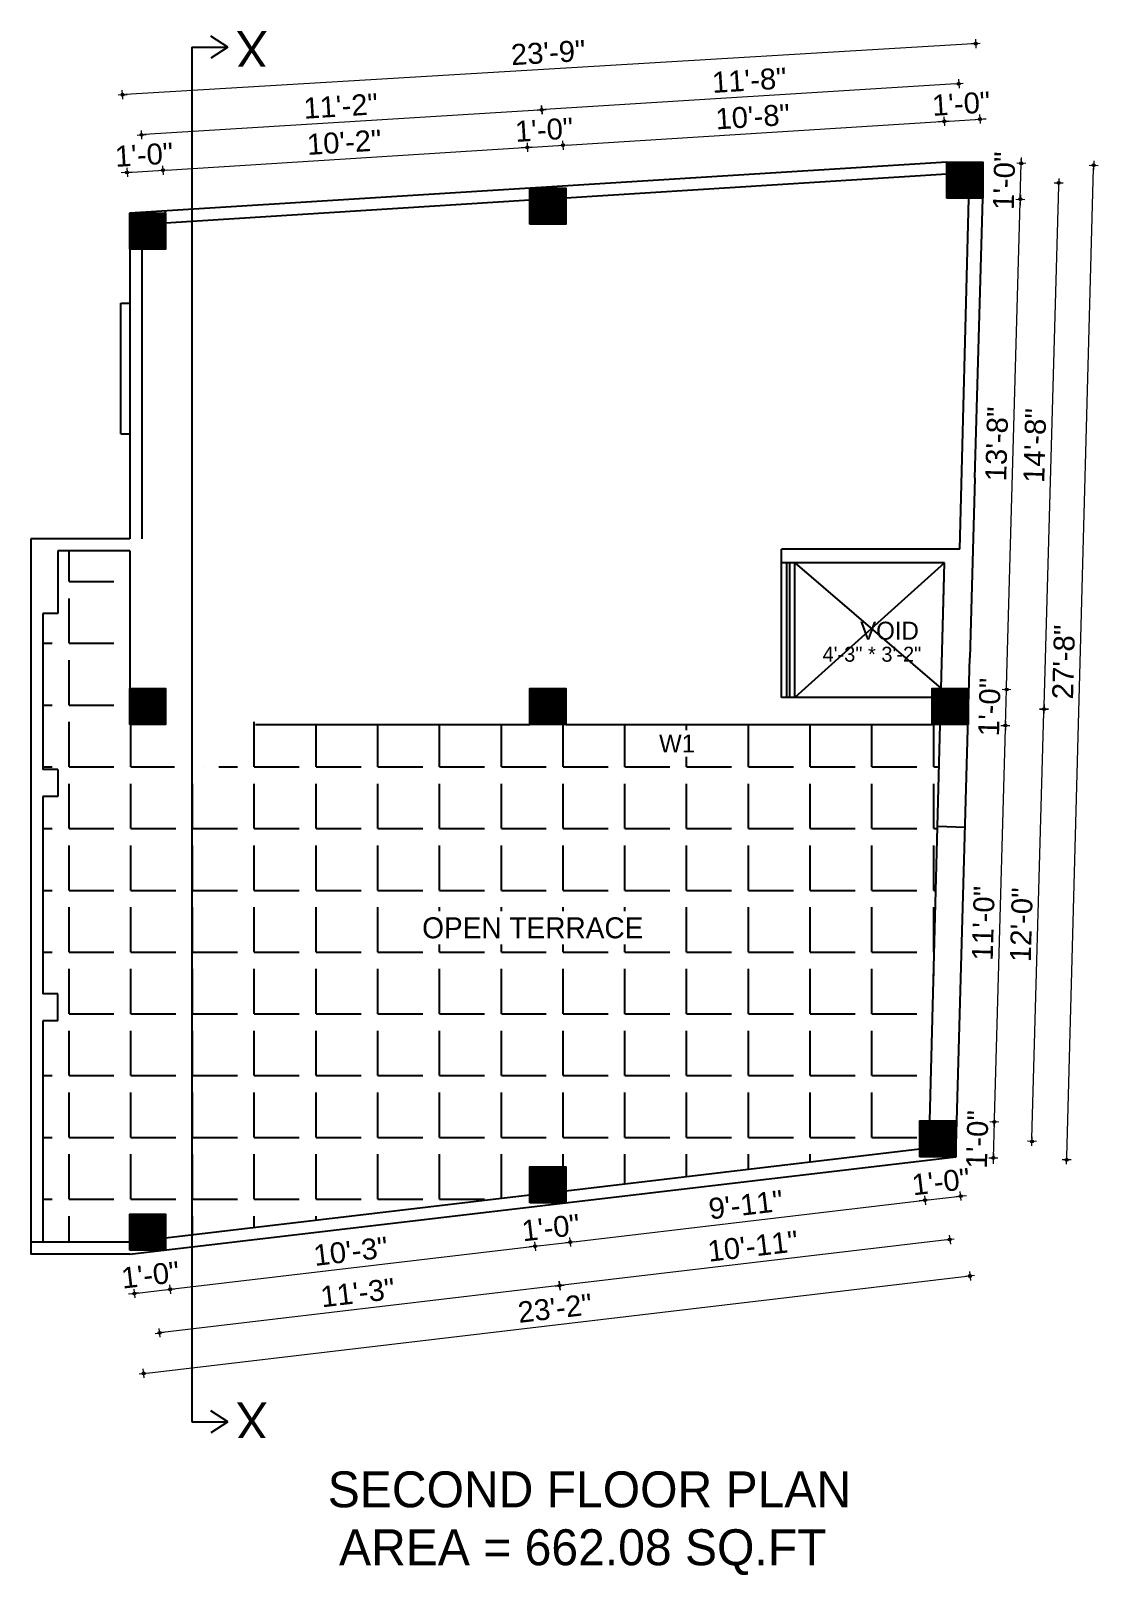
# Model space of a CAD drawing. Header units: inches. Extents: x 10143 to 23587, y -150 to 2442.
# Drawn here: x 23231 to 23587, y 1421 to 1937 of the extents above; entities that cross this region are included whole.
import ezdxf
from ezdxf.enums import TextEntityAlignment as Align

# ---------------------------------------------------------------- set-up
doc = ezdxf.new("R2010")
doc.units = ezdxf.units.IN
doc.header["$LTSCALE"] = 0.5
doc.header["$MEASUREMENT"] = 0
doc.header["$PDMODE"] = 66
for name, color, linetype, lineweight in [('DW TEXT', 92, 'Continuous', 15), ('hatch', 9, 'Continuous', 0), ('Toilet', 7, 'Continuous', 25)]:
    doc.layers.add(name, color=color, linetype=linetype, lineweight=lineweight)
doc.styles.add('CEN', font='GOTHIC.TTF')
doc.styles.get("Standard").update_dxf_attribs({"font": 'arial.ttf'})
doc.dimstyles.new('S8', dxfattribs={"dimtxt": 5, "dimasz": 1, "dimexe": 6, "dimexo": 18, "dimgap": 1.9375, "dimtad": 1, "dimdec": 0, "dimzin": 3, "dimdsep": 46, "dimlunit": 4, "dimtxsty": 'Standard', "dimblk": 'dot 2', "dimcen": 12, "dimse1": 1, "dimse2": 1, "dimclrd": 1, "dimclre": 1, "dimclrt": 256, "dimadec": 0, "dimazin": 0, "dimtfac": 0.75, "dimtdec": 0, "dimtix": 1, "dimtmove": 1, "dimatfit": 3, "dimldrblk": 'DOT', "dimfxl": 1, "dimtolj": 1, "dimtzin": 0, "dimlwd": 9, "dimlwe": 9, "dimarcsym": 0})
pattern_1 = [(135, (23522.70094, -1856.22724), (-0.0883883476, -0.0883883476), [])]

# ---------------------------------------------------------------- blocks, each defined once
blk = doc.blocks.new('dot1')
at = {"layer": 'hatch'}
h = blk.add_hatch(color=256, dxfattribs=at)
edge = h.paths.add_edge_path()
edge.add_arc((0, 0), 1, 0, 360)
for p, q in [((3, 0), (-3, 0)), ((0, 3), (0, -3))]:
    blk.add_line(p, q, dxfattribs=at)
blk.add_circle((0, 0), 1, dxfattribs=at)
blk = doc.blocks.new('dot 2')
at = {"layer": 'hatch', "xscale": 0.5, "yscale": 0.5, "zscale": 0.5}
blk.add_blockref('dot1', (0, 0), dxfattribs=at)
blk = doc.blocks.new('*D1619')
at = {"layer": 'Defpoints', "color": 0, "transparency": 16777216}
for p in [(23263.85, 1528.5), (23275.85, 1529.92), (23277.4, 1516.8)]:
    blk.add_point(p, dxfattribs=at)
at = {"layer": 'Toilet', "color": 1, "lineweight": 9, "transparency": 16777216}
for p, q in [((23265.4, 1515.39), (23277.4, 1516.8)), ((23278.39, 1516.92), (23279.38, 1517.04)), ((23264.41, 1515.27), (23263.41, 1515.15))]:
    blk.add_line(p, q, dxfattribs=at)
for p, rotation in [((23265.4, 1515.39), 6.727351048226113), ((23277.4, 1516.8), 186.7273510482261)]:
    blk.add_blockref('dot 2', p, dxfattribs=dict(at, rotation=rotation))
at = {"layer": 'Toilet', "transparency": 16777216, "insert": (23270.75, 1521.57), "char_height": 7, "attachment_point": 5, "rotation": 6.7274}
blk.add_mtext('\\A1;1\'-0"', dxfattribs=at)
blk = doc.blocks.new('_Dot')
at = {"color": 0, "linetype": 'ByBlock', "lineweight": -2}
blk.add_line((-0.5, 0), (-1, 0), dxfattribs=at)
at = {"color": 0, "linetype": 'ByBlock', "const_width": 0.5}
blk.add_lwpolyline([(-0.25, 0, 1), (0.25, 0, 1)], format="xyb", close=True, dxfattribs=at)
blk = doc.blocks.new('*D1620')
at = {"layer": 'Defpoints', "color": 0, "transparency": 16777216}
for p in [(23397.47, 1545.68), (23275.85, 1529.92), (23399.19, 1531.17)]:
    blk.add_point(p, dxfattribs=at)
at = {"layer": 'Toilet', "color": 1, "lineweight": 9, "transparency": 16777216}
blk.add_line((23278.39, 1516.92), (23398.19, 1531.05), dxfattribs=at)
for p, rotation in [((23399.19, 1531.17), 6.727351048253669), ((23277.4, 1516.8), 186.7273510482536)]:
    blk.add_blockref('dot 2', p, dxfattribs=dict(at, rotation=rotation))
at = {"layer": 'Toilet', "transparency": 16777216, "insert": (23337.65, 1529.46), "char_height": 7, "attachment_point": 5, "rotation": 6.7274}
blk.add_mtext('\\A1;10\'-3"', dxfattribs=at)
blk = doc.blocks.new('*D1621')
at = {"layer": 'Defpoints', "color": 0, "transparency": 16777216}
for p in [(23397.47, 1545.68), (23409.47, 1545.68), (23411.02, 1532.56)]:
    blk.add_point(p, dxfattribs=at)
at = {"layer": 'Toilet', "color": 1, "lineweight": 9, "transparency": 16777216}
for p, q in [((23399.19, 1531.17), (23411.02, 1532.56)), ((23412.01, 1532.68), (23413.01, 1532.8)), ((23398.19, 1531.05), (23397.2, 1530.93))]:
    blk.add_line(p, q, dxfattribs=at)
for p, rotation in [((23399.19, 1531.17), 6.727351048253691), ((23411.02, 1532.56), 186.7273510482536)]:
    blk.add_blockref('dot 2', p, dxfattribs=dict(at, rotation=rotation))
at = {"layer": 'Toilet', "transparency": 16777216, "insert": (23404.46, 1537.34), "char_height": 7, "attachment_point": 5, "rotation": 6.7274}
blk.add_mtext('\\A1;1\'-0"', dxfattribs=at)
blk = doc.blocks.new('*D1622')
at = {"layer": 'Defpoints', "color": 0, "transparency": 16777216}
for p in [(23527.75, 1561.05), (23409.47, 1545.68), (23529.46, 1546.54)]:
    blk.add_point(p, dxfattribs=at)
at = {"layer": 'Toilet', "color": 1, "lineweight": 9, "transparency": 16777216}
blk.add_line((23412.01, 1532.68), (23528.47, 1546.42), dxfattribs=at)
for p, rotation in [((23529.46, 1546.54), 6.727351048253669), ((23411.02, 1532.56), 186.7273510482536)]:
    blk.add_blockref('dot 2', p, dxfattribs=dict(at, rotation=rotation))
at = {"layer": 'Toilet', "transparency": 16777216, "insert": (23469.6, 1545.02), "char_height": 7, "attachment_point": 5, "rotation": 6.7274}
blk.add_mtext('\\A1;9\'-11"', dxfattribs=at)
blk = doc.blocks.new('*D1623')
at = {"layer": 'Defpoints', "color": 0, "transparency": 16777216}
for p in [(23527.75, 1561.05), (23539.75, 1561.05), (23541.3, 1547.93)]:
    blk.add_point(p, dxfattribs=at)
at = {"layer": 'Toilet', "color": 1, "lineweight": 9, "transparency": 16777216}
for p, q in [((23529.46, 1546.54), (23541.3, 1547.93)), ((23542.29, 1548.05), (23543.29, 1548.17)), ((23528.47, 1546.42), (23527.48, 1546.3))]:
    blk.add_line(p, q, dxfattribs=at)
for p, rotation in [((23529.46, 1546.54), 6.727351048253691), ((23541.3, 1547.93), 186.7273510482536)]:
    blk.add_blockref('dot 2', p, dxfattribs=dict(at, rotation=rotation))
at = {"layer": 'Toilet', "transparency": 16777216, "insert": (23534.74, 1552.71), "char_height": 7, "attachment_point": 5, "rotation": 6.7274}
blk.add_mtext('\\A1;1\'-0"', dxfattribs=at)
blk = doc.blocks.new('*D1624')
at = {"layer": 'Defpoints', "color": 0, "transparency": 16777216}
for p in [(23533.75, 1567.05), (23403.47, 1551.68), (23407.44, 1518.04)]:
    blk.add_point(p, dxfattribs=at)
at = {"layer": 'Toilet', "color": 1, "lineweight": 9, "transparency": 16777216}
blk.add_line((23536.73, 1533.29), (23408.44, 1518.15), dxfattribs=at)
for p, rotation in [((23537.72, 1533.4), 6.727351048225874), ((23407.44, 1518.04), 186.7273510482259)]:
    blk.add_blockref('dot 2', p, dxfattribs=dict(at, rotation=rotation))
at = {"layer": 'Toilet', "transparency": 16777216, "insert": (23471.94, 1531.19), "char_height": 7, "attachment_point": 5, "rotation": 6.7274}
blk.add_mtext('\\A1;10\'-11"', dxfattribs=at)
blk = doc.blocks.new('*D1625')
at = {"layer": 'Defpoints', "color": 0, "transparency": 16777216}
for p in [(23403.47, 1551.68), (23269.85, 1535.92), (23273.82, 1502.27)]:
    blk.add_point(p, dxfattribs=at)
at = {"layer": 'Toilet', "color": 1, "lineweight": 9, "transparency": 16777216}
blk.add_line((23406.45, 1517.92), (23274.81, 1502.39), dxfattribs=at)
for p, rotation in [((23407.44, 1518.04), 6.727351048253691), ((23273.82, 1502.27), 186.7273510482537)]:
    blk.add_blockref('dot 2', p, dxfattribs=dict(at, rotation=rotation))
at = {"layer": 'Toilet', "transparency": 16777216, "insert": (23339.99, 1515.63), "char_height": 7, "attachment_point": 5, "rotation": 6.7274}
blk.add_mtext('\\A1;11\'-3"', dxfattribs=at)
blk = doc.blocks.new('*D1626')
at = {"layer": 'Defpoints', "color": 0, "transparency": 16777216}
for p in [(23539.75, 1561.05), (23263.85, 1528.5), (23544.45, 1521.25)]:
    blk.add_point(p, dxfattribs=at)
at = {"layer": 'Toilet', "color": 1, "lineweight": 9, "transparency": 16777216}
blk.add_line((23269.54, 1488.82), (23543.45, 1521.13), dxfattribs=at)
for p, rotation in [((23544.45, 1521.25), 6.727351048225743), ((23268.55, 1488.7), 186.7273510482257)]:
    blk.add_blockref('dot 2', p, dxfattribs=dict(at, rotation=rotation))
at = {"layer": 'Toilet', "transparency": 16777216, "insert": (23405.85, 1510.45), "char_height": 7, "attachment_point": 5, "rotation": 6.7274}
blk.add_mtext('\\A1;23\'-2"', dxfattribs=at)
blk = doc.blocks.new('*D1627')
at = {"layer": 'Defpoints', "color": 0, "transparency": 16777216}
for p in [(23537.8, 1711.41), (23569.18, 1710.53), (23533.75, 1567.05)]:
    blk.add_point(p, dxfattribs=at)
at = {"layer": 'Toilet', "color": 1, "lineweight": 9, "transparency": 16777216}
blk.add_line((23565.16, 1567.17), (23569.15, 1709.53), dxfattribs=at)
for p, rotation in [((23569.18, 1710.53), 88.39404783827474), ((23565.13, 1566.17), 268.3940478382747)]:
    blk.add_blockref('dot 2', p, dxfattribs=dict(at, rotation=rotation))
at = {"layer": 'Toilet', "transparency": 16777216, "insert": (23561.65, 1638.5), "char_height": 7, "attachment_point": 5, "rotation": 88.394}
blk.add_mtext('\\A1;12\'-0"', dxfattribs=at)
blk = doc.blocks.new('*D1628')
at = {"layer": 'Defpoints', "color": 0, "transparency": 16777216}
for p in [(23542.73, 1887.14), (23574.11, 1886.26), (23537.8, 1711.41)]:
    blk.add_point(p, dxfattribs=at)
at = {"layer": 'Toilet', "color": 1, "lineweight": 9, "transparency": 16777216}
blk.add_line((23569.21, 1711.53), (23574.08, 1885.26), dxfattribs=at)
for p, rotation in [((23574.11, 1886.26), 88.3940478382136), ((23569.18, 1710.53), 268.3940478382136)]:
    blk.add_blockref('dot 2', p, dxfattribs=dict(at, rotation=rotation))
at = {"layer": 'Toilet', "transparency": 16777216, "insert": (23566.14, 1798.55), "char_height": 7, "attachment_point": 5, "rotation": 88.394}
blk.add_mtext('\\A1;14\'-8"', dxfattribs=at)
blk = doc.blocks.new('*D1618')
at = {"layer": 'Defpoints', "color": 0, "transparency": 16777216}
for p in [(23540.09, 1573.05), (23552.6, 1572.69), (23539.75, 1561.05)]:
    blk.add_point(p, dxfattribs=at)
at = {"layer": 'Toilet', "color": 1, "lineweight": 9, "transparency": 16777216}
for p, q in [((23552.63, 1573.69), (23552.65, 1574.69)), ((23552.26, 1560.69), (23552.6, 1572.69)), ((23552.23, 1559.69), (23552.21, 1558.7))]:
    blk.add_line(p, q, dxfattribs=at)
for p, rotation in [((23552.6, 1572.69), 268.3940478382726), ((23552.26, 1560.69), 88.39404783827257)]:
    blk.add_blockref('dot 2', p, dxfattribs=dict(at, rotation=rotation))
at = {"layer": 'Toilet', "transparency": 16777216, "insert": (23546.92, 1566.85), "char_height": 7, "attachment_point": 5, "rotation": 88.394}
blk.add_mtext('\\A1;1\'-0"', dxfattribs=at)
blk = doc.blocks.new('*D1629')
at = {"layer": 'Defpoints', "color": 0, "transparency": 16777216}
for p in [(23543.8, 1705.41), (23556.31, 1705.06), (23540.09, 1573.05)]:
    blk.add_point(p, dxfattribs=at)
at = {"layer": 'Toilet', "color": 1, "lineweight": 9, "transparency": 16777216}
blk.add_line((23552.63, 1573.69), (23556.28, 1704.06), dxfattribs=at)
for p, rotation in [((23556.31, 1705.06), 88.3940478382136), ((23552.6, 1572.69), 268.3940478382136)]:
    blk.add_blockref('dot 2', p, dxfattribs=dict(at, rotation=rotation))
at = {"layer": 'Toilet', "transparency": 16777216, "insert": (23548.94, 1639.03), "char_height": 7, "attachment_point": 5, "rotation": 88.394}
blk.add_mtext('\\A1;11\'-0"', dxfattribs=at)
blk = doc.blocks.new('*D1630')
at = {"layer": 'Defpoints', "color": 0, "transparency": 16777216}
for p in [(23543.8, 1717.41), (23556.65, 1717.05), (23543.8, 1705.41)]:
    blk.add_point(p, dxfattribs=at)
at = {"layer": 'Toilet', "color": 1, "lineweight": 9, "transparency": 16777216}
for p, q in [((23556.67, 1718.05), (23556.7, 1719.05)), ((23556.31, 1705.06), (23556.65, 1717.05)), ((23556.28, 1704.06), (23556.25, 1703.06))]:
    blk.add_line(p, q, dxfattribs=at)
for p, rotation in [((23556.65, 1717.05), 268.3940478382136), ((23556.31, 1705.06), 88.39404783821358)]:
    blk.add_blockref('dot 2', p, dxfattribs=dict(at, rotation=rotation))
at = {"layer": 'Toilet', "transparency": 16777216, "insert": (23550.97, 1711.21), "char_height": 7, "attachment_point": 5, "rotation": 88.394}
blk.add_mtext('\\A1;1\'-0"', dxfattribs=at)
blk = doc.blocks.new('*D1631')
at = {"layer": 'Defpoints', "color": 0, "transparency": 16777216}
for p in [(23548.73, 1881.14), (23561.24, 1880.79), (23543.8, 1717.41)]:
    blk.add_point(p, dxfattribs=at)
at = {"layer": 'Toilet', "color": 1, "lineweight": 9, "transparency": 16777216}
blk.add_line((23556.67, 1718.05), (23561.21, 1879.79), dxfattribs=at)
for p, rotation in [((23561.24, 1880.79), 88.3940478382136), ((23556.65, 1717.05), 268.3940478382136)]:
    blk.add_blockref('dot 2', p, dxfattribs=dict(at, rotation=rotation))
at = {"layer": 'Toilet', "transparency": 16777216, "insert": (23553.43, 1799.07), "char_height": 7, "attachment_point": 5, "rotation": 88.394}
blk.add_mtext('\\A1;13\'-8"', dxfattribs=at)
blk = doc.blocks.new('*D1632')
at = {"layer": 'Defpoints', "color": 0, "transparency": 16777216}
for p in [(23548.73, 1893.14), (23561.57, 1892.78), (23548.73, 1881.14)]:
    blk.add_point(p, dxfattribs=at)
at = {"layer": 'Toilet', "color": 1, "lineweight": 9, "transparency": 16777216}
for p, q in [((23561.24, 1880.79), (23561.57, 1892.78)), ((23561.6, 1893.78), (23561.63, 1894.78)), ((23561.21, 1879.79), (23561.18, 1878.79))]:
    blk.add_line(p, q, dxfattribs=at)
for p, rotation in [((23561.57, 1892.78), 268.3940478382136), ((23561.24, 1880.79), 88.39404783821358)]:
    blk.add_blockref('dot 2', p, dxfattribs=dict(at, rotation=rotation))
at = {"layer": 'Toilet', "transparency": 16777216, "insert": (23555.89, 1886.94), "char_height": 7, "attachment_point": 5, "rotation": 88.394}
blk.add_mtext('\\A1;1\'-0"', dxfattribs=at)
blk = doc.blocks.new('*D1633')
at = {"layer": 'Defpoints', "color": 0, "transparency": 16777216}
for p in [(23548.73, 1893.14), (23585.74, 1892.14), (23539.75, 1561.05)]:
    blk.add_point(p, dxfattribs=at)
at = {"layer": 'Toilet', "color": 1, "lineweight": 9, "transparency": 16777216}
blk.add_line((23576.8, 1561.04), (23585.72, 1891.14), dxfattribs=at)
for p, rotation in [((23585.74, 1892.14), 88.45204859075596), ((23576.77, 1560.04), 268.452048590756)]:
    blk.add_blockref('dot 2', p, dxfattribs=dict(at, rotation=rotation))
at = {"layer": 'Toilet', "transparency": 16777216, "insert": (23575.75, 1726.24), "char_height": 7, "attachment_point": 5, "rotation": 88.452}
blk.add_mtext('\\A1;27\'-8"', dxfattribs=at)
blk = doc.blocks.new('*D1634')
at = {"layer": 'Defpoints', "color": 0, "transparency": 16777216}
for p in [(23275, 1890.49), (23263.85, 1876.09), (23275.85, 1876.84)]:
    blk.add_point(p, dxfattribs=at)
at = {"layer": 'Toilet', "color": 1, "lineweight": 9, "transparency": 16777216}
for p, q in [((23262, 1889.68), (23261, 1889.62)), ((23263, 1889.74), (23275, 1890.49)), ((23276, 1890.55), (23276.99, 1890.61))]:
    blk.add_line(p, q, dxfattribs=at)
for p, rotation in [((23263, 1889.74), 3.575827605927389), ((23275, 1890.49), 183.5758276059273)]:
    blk.add_blockref('dot 2', p, dxfattribs=dict(at, rotation=rotation))
at = {"layer": 'Toilet', "transparency": 16777216, "insert": (23268.66, 1895.62), "char_height": 7, "attachment_point": 5, "rotation": 3.5758}
blk.add_mtext('\\A1;1\'-0"', dxfattribs=at)
blk = doc.blocks.new('*D1635')
at = {"layer": 'Defpoints', "color": 0, "transparency": 16777216}
for p in [(23396.62, 1898.09), (23397.47, 1884.44), (23275.85, 1876.84)]:
    blk.add_point(p, dxfattribs=at)
at = {"layer": 'Toilet', "color": 1, "lineweight": 9, "transparency": 16777216}
blk.add_line((23276, 1890.55), (23395.62, 1898.03), dxfattribs=at)
for p, rotation in [((23396.62, 1898.09), 3.575827605925685), ((23275, 1890.49), 183.5758276059257)]:
    blk.add_blockref('dot 2', p, dxfattribs=dict(at, rotation=rotation))
at = {"layer": 'Toilet', "transparency": 16777216, "insert": (23335.47, 1899.79), "char_height": 7, "attachment_point": 5, "rotation": 3.5758}
blk.add_mtext('\\A1;10\'-2"', dxfattribs=at)
blk = doc.blocks.new('*D1636')
at = {"layer": 'Defpoints', "color": 0, "transparency": 16777216}
for p in [(23408.57, 1898.84), (23397.47, 1884.44), (23409.47, 1884.44)]:
    blk.add_point(p, dxfattribs=at)
at = {"layer": 'Toilet', "color": 1, "lineweight": 9, "transparency": 16777216}
for p, q in [((23395.62, 1898.03), (23394.62, 1897.97)), ((23396.62, 1898.09), (23408.57, 1898.84)), ((23409.57, 1898.9), (23410.57, 1898.96))]:
    blk.add_line(p, q, dxfattribs=at)
for p, rotation in [((23396.62, 1898.09), 3.57582760592571), ((23408.57, 1898.84), 183.5758276059257)]:
    blk.add_blockref('dot 2', p, dxfattribs=dict(at, rotation=rotation))
at = {"layer": 'Toilet', "transparency": 16777216, "insert": (23402.25, 1903.96), "char_height": 7, "attachment_point": 5, "rotation": 3.5758}
blk.add_mtext('\\A1;1\'-0"', dxfattribs=at)
blk = doc.blocks.new('*D1637')
at = {"layer": 'Defpoints', "color": 0, "transparency": 16777216}
for p in [(23535.87, 1906.79), (23536.73, 1893.14), (23409.47, 1884.44)]:
    blk.add_point(p, dxfattribs=at)
at = {"layer": 'Toilet', "color": 1, "lineweight": 9, "transparency": 16777216}
blk.add_line((23409.57, 1898.9), (23534.88, 1906.73), dxfattribs=at)
for p, rotation in [((23535.87, 1906.79), 3.575827605925685), ((23408.57, 1898.84), 183.5758276059257)]:
    blk.add_blockref('dot 2', p, dxfattribs=dict(at, rotation=rotation))
at = {"layer": 'Toilet', "transparency": 16777216, "insert": (23471.88, 1908.32), "char_height": 7, "attachment_point": 5, "rotation": 3.5758}
blk.add_mtext('\\A1;10\'-8"', dxfattribs=at)
blk = doc.blocks.new('*D1638')
at = {"layer": 'Defpoints', "color": 0, "transparency": 16777216}
for p in [(23547.83, 1907.54), (23536.73, 1893.14), (23548.73, 1893.14)]:
    blk.add_point(p, dxfattribs=at)
at = {"layer": 'Toilet', "color": 1, "lineweight": 9, "transparency": 16777216}
for p, q in [((23534.88, 1906.73), (23533.88, 1906.67)), ((23535.87, 1906.79), (23547.83, 1907.54)), ((23548.83, 1907.6), (23549.82, 1907.66))]:
    blk.add_line(p, q, dxfattribs=at)
for p, rotation in [((23535.87, 1906.79), 3.57582760592571), ((23547.83, 1907.54), 183.5758276059257)]:
    blk.add_blockref('dot 2', p, dxfattribs=dict(at, rotation=rotation))
at = {"layer": 'Toilet', "transparency": 16777216, "insert": (23541.51, 1912.67), "char_height": 7, "attachment_point": 5, "rotation": 3.5758}
blk.add_mtext('\\A1;1\'-0"', dxfattribs=at)
blk = doc.blocks.new('*D1639')
at = {"layer": 'Defpoints', "color": 0, "transparency": 16777216}
for p in [(23401.46, 1910.65), (23542.73, 1887.14), (23403.47, 1878.44)]:
    blk.add_point(p, dxfattribs=at)
at = {"layer": 'Toilet', "color": 1, "lineweight": 9, "transparency": 16777216}
blk.add_line((23539.72, 1919.29), (23402.46, 1910.71), dxfattribs=at)
for p, rotation in [((23540.71, 1919.35), 3.575843646370442), ((23401.46, 1910.65), 183.5758436463704)]:
    blk.add_blockref('dot 2', p, dxfattribs=dict(at, rotation=rotation))
at = {"layer": 'Toilet', "transparency": 16777216, "insert": (23470.74, 1920.5), "char_height": 7, "attachment_point": 5, "rotation": 3.5758}
blk.add_mtext('\\A1;11\'-8"', dxfattribs=at)
blk = doc.blocks.new('*D1640')
at = {"layer": 'Defpoints', "color": 0, "transparency": 16777216}
for p in [(23267.84, 1902.3), (23403.47, 1878.44), (23269.85, 1870.09)]:
    blk.add_point(p, dxfattribs=at)
at = {"layer": 'Toilet', "color": 1, "lineweight": 9, "transparency": 16777216}
blk.add_line((23400.46, 1910.59), (23268.84, 1902.36), dxfattribs=at)
for p, rotation in [((23401.46, 1910.65), 3.575843646351018), ((23267.84, 1902.3), 183.5758436463511)]:
    blk.add_blockref('dot 2', p, dxfattribs=dict(at, rotation=rotation))
at = {"layer": 'Toilet', "transparency": 16777216, "insert": (23334.31, 1911.92), "char_height": 7, "attachment_point": 5, "rotation": 3.5758}
blk.add_mtext('\\A1;11\'-2"', dxfattribs=at)
blk = doc.blocks.new('*D1641')
at = {"layer": 'Defpoints', "color": 0, "transparency": 16777216}
for p in [(23261.48, 1915.7), (23548.73, 1893.14), (23263.85, 1876.09)]:
    blk.add_point(p, dxfattribs=at)
at = {"layer": 'Toilet', "color": 1, "lineweight": 9, "transparency": 16777216}
blk.add_line((23545.36, 1932.69), (23262.48, 1915.76), dxfattribs=at)
for p, rotation in [((23546.36, 1932.75), 3.425574687814992), ((23261.48, 1915.7), 183.425574687815)]:
    blk.add_blockref('dot 2', p, dxfattribs=dict(at, rotation=rotation))
at = {"layer": 'Toilet', "transparency": 16777216, "insert": (23403.59, 1929.73), "char_height": 7, "attachment_point": 5, "rotation": 3.4256}
blk.add_mtext('\\A1;23\'-9"', dxfattribs=at)

msp = doc.modelspace()

# ---------------------------------------------------------------- hatches: boundary and pattern name
at = {"layer": 'Toilet'}
h = msp.add_hatch(dxfattribs=at)
h.set_pattern_fill('ANSI31', color=256, angle=90)
h.set_pattern_definition(pattern_1)
h.paths.add_polyline_path([(23536.73, 1893.14), (23536.73, 1881.14), (23548.73, 1881.14), (23548.73, 1893.14), (23536.73, 1893.14)])
h = msp.add_hatch(dxfattribs=at)
h.set_pattern_fill('ANSI31', color=256, angle=90)
h.set_pattern_definition(pattern_1)
h.paths.add_polyline_path([(23275.85, 1541.92), (23263.85, 1541.92), (23263.85, 1529.92), (23275.85, 1529.92)])
h.paths.add_polyline_path([(23275.85, 1717.41), (23263.85, 1717.41), (23263.85, 1705.41), (23275.85, 1705.41)])
h.paths.add_polyline_path([(23275.85, 1876.09), (23263.85, 1876.09), (23263.85, 1864.09), (23275.85, 1864.09)])
h.paths.add_polyline_path([(23409.47, 1884.44), (23397.47, 1884.44), (23397.47, 1872.44), (23409.47, 1872.44)])
h.paths.add_polyline_path([(23543.8, 1717.41), (23531.8, 1717.41), (23531.8, 1705.41), (23543.8, 1705.41)])
h.paths.add_polyline_path([(23527.75, 1561.05), (23539.75, 1561.05), (23539.75, 1573.05), (23527.75, 1573.05)])
h.paths.add_polyline_path([(23409.47, 1557.68), (23397.47, 1557.68), (23397.47, 1545.68), (23409.47, 1545.68)])
h.paths.add_polyline_path([(23397.47, 1705.41), (23409.47, 1705.41), (23409.47, 1717.41), (23397.47, 1717.41)])
h = msp.add_hatch(dxfattribs=at)
h.set_pattern_fill('ANGLE', color=256, scale=75)
h.set_pattern_definition([(0, (597.33, 0), (0, 20.625), [15, -5.625]), (90, (597.33, 0), (-20.625, 1e-15), [15, -5.625])])
edge = h.paths.add_edge_path()
edge.add_line((23534.53, 1705.41), (23531.8, 1705.41))
edge.add_line((23531.8, 1705.41), (23409.47, 1705.41))
edge.add_line((23409.47, 1705.41), (23397.47, 1705.41))
edge.add_line((23397.47, 1705.41), (23305.85, 1705.41))
edge.add_line((23305.85, 1705.41), (23305.85, 1708.67))
edge.add_line((23305.85, 1708.67), (23302.85, 1708.67))
edge.add_arc((23276.12, 1711.72), 26.9, 288.3826, 353.4705, ccw=False)
edge.add_line((23284.61, 1686.19), (23284.61, 1534.98))
edge.add_line((23284.61, 1534.98), (23397.47, 1548.29))
edge.add_line((23397.47, 1548.29), (23397.47, 1557.68))
edge.add_line((23397.47, 1557.68), (23409.47, 1557.68))
edge.add_line((23409.47, 1557.68), (23409.47, 1549.71))
edge.add_line((23409.47, 1549.71), (23527.75, 1563.66))
edge.add_line((23527.75, 1563.66), (23527.75, 1573.05))
edge.add_line((23527.75, 1573.05), (23531.08, 1573.05))
edge.add_line((23531.08, 1573.05), (23534.53, 1705.41))
edge = h.paths.add_edge_path()
edge.add_arc((23276.12, 1711.72), 26.9, 280.1231, 288.3826, ccw=False)
edge.add_line((23280.85, 1685.24), (23278.85, 1685.24))
edge.add_line((23278.85, 1685.24), (23278.85, 1708.67))
edge.add_line((23278.85, 1708.67), (23275.85, 1708.67))
edge.add_line((23275.85, 1708.67), (23275.85, 1705.41))
edge.add_line((23275.85, 1705.41), (23263.85, 1705.41))
edge.add_line((23263.85, 1705.41), (23263.85, 1717.41))
edge.add_line((23263.85, 1717.41), (23263.85, 1763.41))
edge.add_line((23263.85, 1763.41), (23239.85, 1763.41))
edge.add_line((23239.85, 1763.41), (23239.85, 1742.41))
edge.add_line((23239.85, 1742.41), (23234.85, 1742.41))
edge.add_line((23234.85, 1742.41), (23234.85, 1690.41))
edge.add_line((23234.85, 1690.41), (23239.85, 1690.41))
edge.add_line((23239.85, 1690.41), (23239.85, 1681.41))
edge.add_line((23239.85, 1681.41), (23234.85, 1681.41))
edge.add_line((23234.85, 1681.41), (23234.85, 1615.41))
edge.add_line((23234.85, 1615.41), (23239.85, 1615.41))
edge.add_line((23239.85, 1615.41), (23239.85, 1606.41))
edge.add_line((23239.85, 1606.41), (23234.85, 1606.41))
edge.add_line((23234.85, 1606.41), (23234.85, 1532.5))
edge.add_line((23234.85, 1532.5), (23263.85, 1532.5))
edge.add_line((23263.85, 1532.5), (23263.85, 1541.92))
edge.add_line((23263.85, 1541.92), (23275.85, 1541.92))
edge.add_line((23275.85, 1541.92), (23275.85, 1533.94))
edge.add_line((23275.85, 1533.94), (23284.61, 1534.98))
edge.add_line((23284.61, 1534.98), (23284.61, 1686.19))
h.paths.add_polyline_path([(23438.81, 1694.55), (23454.46, 1694.55), (23454.46, 1703.55), (23438.81, 1703.55)], flags=16)
h.paths.add_polyline_path([(23361.15, 1631.99), (23435.76, 1631.99), (23435.76, 1643.02), (23361.15, 1643.02)], flags=16)

# ---------------------------------------------------------------- linework, layer by layer
for p, q in [((23296.61, 1931.58), (23290.93, 1935.28)), ((23284.61, 1931.58), (23284.61, 1472.54)), ((23284.61, 1931.58), (23296.61, 1931.58)), ((23296.61, 1931.58), (23290.93, 1927.88)), ((23536.73, 1893.14), (23263.85, 1876.09)), ((23536.73, 1889.13), (23409.47, 1881.18)), ((23397.47, 1880.43), (23275.85, 1872.83)), ((23541.06, 1763.91), (23544.12, 1881.01)), ((23546.11, 1787.68), (23548.73, 1881.14)), ((23263.85, 1876.09), (23263.85, 1767.41)), ((23267.85, 1876.09), (23267.85, 1767.41)), ((23275.85, 1876.09), (23275.85, 1876.84)), ((23260.85, 1802.41), (23260.85, 1846.09)), ((23260.85, 1846.09), (23263.85, 1846.09)), ((23260.85, 1802.41), (23263.85, 1802.41)), ((23546.11, 1787.68), (23544.42, 1727.68)), ((23230.85, 1767.41), (23230.85, 1528.5)), ((23263.85, 1767.41), (23230.85, 1767.41)), ((23541.06, 1763.91), (23481.47, 1763.91)), ((23481.47, 1714.41), (23481.47, 1763.91)), ((23239.85, 1763.41), (23239.85, 1742.41)), ((23263.85, 1763.41), (23239.85, 1763.41)), ((23263.85, 1763.41), (23263.85, 1717.41)), ((23485.97, 1759.41), (23481.47, 1759.41)), ((23483.22, 1759.41), (23483.22, 1714.41)), ((23484.22, 1759.41), (23484.22, 1714.41)), ((23535.94, 1759.41), (23485.97, 1759.41)), ((23485.97, 1759.41), (23534.84, 1717.41)), ((23485.97, 1714.41), (23485.97, 1759.41)), ((23535.94, 1759.4), (23485.97, 1714.41)), ((23534.84, 1717.41), (23535.94, 1759.41)), ((23534.84, 1717.41), (23535.82, 1754.91)), ((23234.85, 1742.41), (23234.85, 1690.41)), ((23239.85, 1742.41), (23234.85, 1742.41)), ((23539.75, 1561.05), (23544.42, 1727.68)), ((23544.39, 1726.41), (23544.39, 1726.41)), ((23531.8, 1714.41), (23481.47, 1714.41)), ((23305.85, 1705.41), (23397.47, 1705.41)), ((23409.47, 1705.41), (23531.8, 1705.41)), ((23531.08, 1573.05), (23534.53, 1705.41)), ((23239.85, 1690.41), (23234.85, 1690.41)), ((23239.85, 1690.41), (23239.85, 1681.41)), ((23234.85, 1681.41), (23234.85, 1615.41)), ((23239.85, 1681.41), (23234.85, 1681.41)), ((23533.64, 1671.42), (23542.84, 1671.16)), ((23239.85, 1615.41), (23234.85, 1615.41)), ((23239.85, 1615.41), (23234.85, 1615.41)), ((23239.85, 1606.41), (23239.85, 1615.41)), ((23234.85, 1606.41), (23234.85, 1532.5)), ((23239.85, 1606.41), (23234.85, 1606.41)), ((23531.08, 1573.05), (23540.09, 1573.05)), ((23409.47, 1549.71), (23527.75, 1563.66)), ((23263.85, 1528.5), (23539.75, 1561.05)), ((23275.85, 1533.94), (23397.47, 1548.29)), ((23263.85, 1532.5), (23230.85, 1532.5)), ((23263.85, 1528.5), (23230.85, 1528.5)), ((23296.61, 1472.54), (23290.93, 1476.24)), ((23284.61, 1472.54), (23296.61, 1472.54)), ((23296.61, 1472.54), (23290.93, 1468.84))]:
    msp.add_line(p, q, dxfattribs=at)
for points in [[(23536.73, 1881.14), (23536.73, 1893.14), (23548.73, 1893.14), (23548.73, 1881.14)], [(23397.47, 1872.44), (23397.47, 1884.44), (23409.47, 1884.44), (23409.47, 1872.44)], [(23263.85, 1864.09), (23263.85, 1876.09), (23275.85, 1876.09), (23275.85, 1864.09)], [(23263.85, 1705.41), (23263.85, 1717.41), (23275.85, 1717.41), (23275.85, 1705.41)], [(23397.47, 1705.41), (23397.47, 1717.41), (23409.47, 1717.41), (23409.47, 1705.41)], [(23531.8, 1705.41), (23531.8, 1717.41), (23543.8, 1717.41), (23543.8, 1705.41)], [(23527.75, 1561.05), (23527.75, 1573.05), (23539.75, 1573.05), (23539.75, 1561.05)], [(23397.47, 1545.68), (23397.47, 1557.68), (23409.47, 1557.68), (23409.47, 1545.68)], [(23263.85, 1529.92), (23263.85, 1541.92), (23275.85, 1541.92), (23275.85, 1529.92)]]:
    msp.add_lwpolyline(points, close=True, dxfattribs=at)

# ---------------------------------------------------------------- texts
at = {"layer": 'DW TEXT', "ltscale": 0.13, "style": 'CEN'}
for p in [(23304.65, 1931.01), (23304.65, 1473.1)]:
    msp.add_text('X', height=12, rotation=180, dxfattribs=at).set_placement(p, align=Align.MIDDLE_CENTER)
for s, height, p in [('VOID', 6, (23517.58, 1736.72)), ('4\'-3" * 3\'-2"', 5, (23511.7, 1728.87)), ('W1', 6, (23446.64, 1699.05)), ('OPEN TERRACE', 7, (23398.45, 1637.51)), ('SECOND FLOOR PLAN', 12, (23417.37, 1450)), ('AREA = 662.08 SQ.FT ', 12, (23417.37, 1430.66))]:
    msp.add_text(s, height=height, dxfattribs=at).set_placement(p, align=Align.MIDDLE_CENTER)

# ---------------------------------------------------------------- dimensions: what is measured, and where the dimension line sits
at = {"layer": 'Toilet'}
for p1, p2, distance, picture, middle in [((23548.73, 1893.14), (23263.85, 1876.09), -39.68, '*D1641', (23403.59, 1929.73)), ((23542.73, 1887.14), (23403.47, 1878.44), -32.27, '*D1639', (23470.74, 1920.5)), ((23263.85, 1876.09), (23275.85, 1876.84), 13.68, '*D1634', (23268.66, 1895.62)), ((23539.75, 1561.05), (23548.73, 1893.14), -37.03, '*D1633', (23575.75, 1726.24)), ((23533.75, 1567.05), (23537.8, 1711.41), -31.39, '*D1627', (23561.65, 1638.5)), ((23539.75, 1561.05), (23540.09, 1573.05), -12.51, '*D1618', (23546.92, 1566.85)), ((23533.75, 1567.05), (23403.47, 1551.68), 33.88, '*D1624', (23471.94, 1531.19)), ((23263.85, 1528.5), (23539.75, 1561.05), -40.07, '*D1626', (23405.85, 1510.45)), ((23263.85, 1528.5), (23275.85, 1529.92), -13.2, '*D1619', (23270.75, 1521.57))]:
    dim = msp.add_aligned_dim(p1=p1, p2=p2, distance=distance, dimstyle='S8', override={"dimtxt": 7, "dimfxl": 2, "dimfxlon": 1, "dimarcsym": 1}, dxfattribs=at)
    dim.commit()
    dim.dimension.update_dxf_attribs({"geometry": picture, "text_midpoint": middle})
for base, p1, p2, angle, picture, middle in [((23267.84, 1902.3), (23403.47, 1878.44), (23269.85, 1870.09), 3.5758, '*D1640', (23334.31, 1911.92)), ((23535.87, 1906.79), (23409.47, 1884.44), (23536.73, 1893.14), 183.5758, '*D1637', (23471.88, 1908.32)), ((23547.83, 1907.54), (23536.73, 1893.14), (23548.73, 1893.14), 183.5758, '*D1638', (23541.51, 1912.67)), ((23408.57, 1898.84), (23397.47, 1884.44), (23409.47, 1884.44), 183.5758, '*D1636', (23402.25, 1903.96)), ((23396.62, 1898.09), (23275.85, 1876.84), (23397.47, 1884.44), 183.5758, '*D1635', (23335.47, 1899.79)), ((23561.57, 1892.78), (23548.73, 1881.14), (23548.73, 1893.14), 268.394, '*D1632', (23555.89, 1886.94)), ((23574.11, 1886.26), (23537.8, 1711.41), (23542.73, 1887.14), 268.394, '*D1628', (23566.14, 1798.55)), ((23561.24, 1880.79), (23543.8, 1717.41), (23548.73, 1881.14), 268.394, '*D1631', (23553.43, 1799.07)), ((23556.65, 1717.05), (23543.8, 1705.41), (23543.8, 1717.41), 268.394, '*D1630', (23550.97, 1711.21)), ((23556.31, 1705.06), (23540.09, 1573.05), (23543.8, 1705.41), 268.394, '*D1629', (23548.94, 1639.03)), ((23529.46, 1546.54), (23409.47, 1545.68), (23527.75, 1561.05), 186.7274, '*D1622', (23469.6, 1545.02)), ((23541.3, 1547.93), (23527.75, 1561.05), (23539.75, 1561.05), 186.7274, '*D1623', (23534.74, 1552.71)), ((23273.82, 1502.27), (23403.47, 1551.68), (23269.85, 1535.92), 6.7274, '*D1625', (23339.99, 1515.63)), ((23399.19, 1531.17), (23275.85, 1529.92), (23397.47, 1545.68), 186.7274, '*D1620', (23337.65, 1529.46)), ((23411.02, 1532.56), (23397.47, 1545.68), (23409.47, 1545.68), 186.7274, '*D1621', (23404.46, 1537.34))]:
    dim = msp.add_linear_dim(base=base, p1=p1, p2=p2, angle=angle, dimstyle='S8', override={"dimtxt": 7, "dimfxl": 2, "dimfxlon": 1, "dimarcsym": 1}, dxfattribs=at)
    dim.commit()
    dim.dimension.update_dxf_attribs({"geometry": picture, "text_midpoint": middle})

doc.saveas('drawing.dxf')
